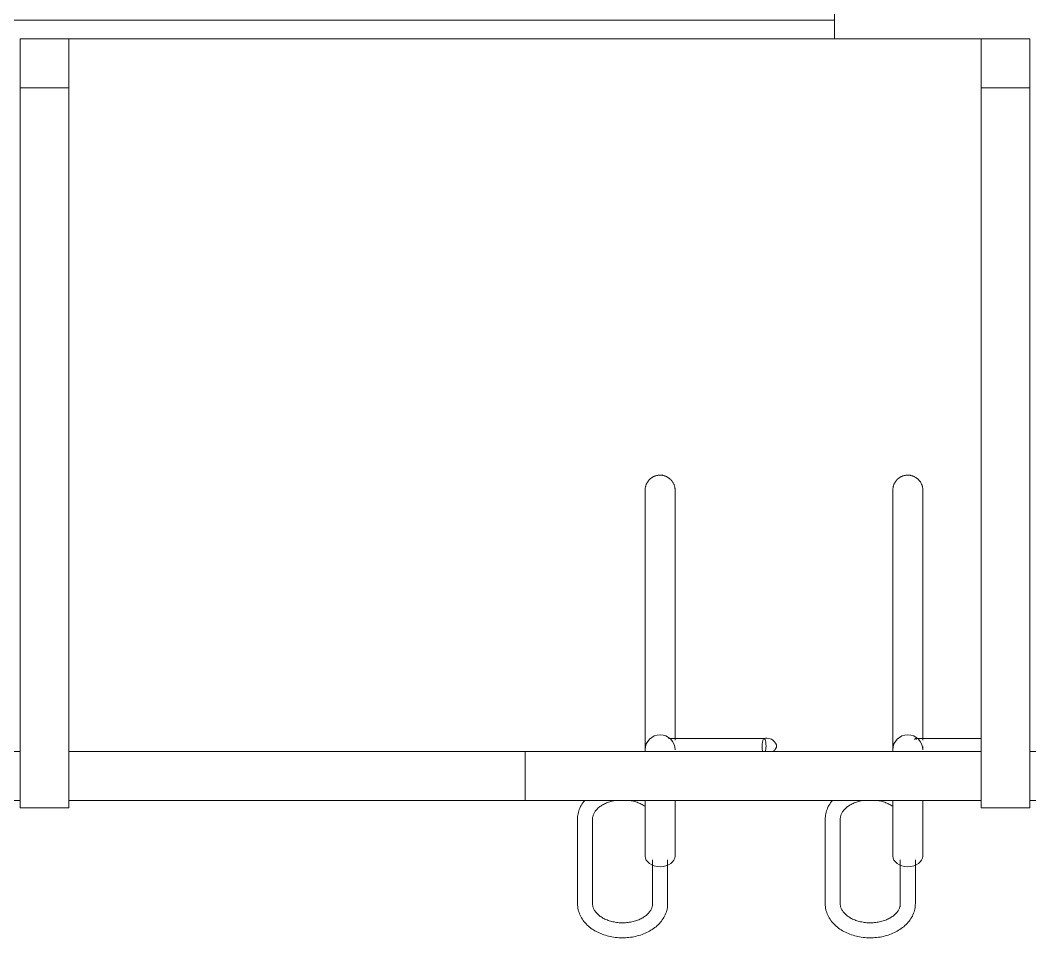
# Model space of a CAD drawing. Header units: inches. Extents: x 3268 to 7018, y 976 to 6708.
# Drawn here: x 4851.88 to 4885.5, y 3778.2 to 3808.77 of the extents above; entities that cross this region are included whole.
import ezdxf

# ---------------------------------------------------------------- set-up
doc = ezdxf.new("R2010")
doc.units = ezdxf.units.IN
doc.header["$MEASUREMENT"] = 0
for name, color, linetype, lineweight in [('A-GENM', 13, 'Continuous', 9), ('A-WALL', 113, 'Continuous', 9), ('I-WALL', 2, 'Continuous', 9), ('S-COLS', 52, 'Continuous', 9)]:
    doc.layers.add(name, color=color, linetype=linetype, lineweight=lineweight)

# ---------------------------------------------------------------- blocks, each defined once
blk = doc.blocks.new('WSP_5 Points - Structure_2022_rvt-1-Overall Retail Plan Opt 2')
at = {"layer": 'S-COLS'}
h = blk.add_hatch(dxfattribs=at)
h.set_pattern_fill('FP_8', color=256, style=0, pattern_type=2)
h.set_pattern_definition([(50, (0, 0), (110.1714, -9.6389), [11.52, -126.72]), (355, (0, 0), (-21.3124, 115.5371), [9.216, -101.376]), (100.451, (9.18, -0.8), (88.86, 105.8975), [9.79, -107.695]), (46.184, (0, 30.72), (163.9282, -25.425), [17.28, -190.08]), (96.636, (13.66, 28.6), (143.563, 149.6257), [14.686, -161.543]), (351.184, (0, 30.72), (143.5647, 149.6237), [13.824, -152.064]), (21, (15.36, 23.04), (91.6851, -61.8426), [11.52, -126.72]), (326, (15.36, 23.04), (37.3733, 111.3835), [9.216, -101.376]), (71.451, (23, 17.89), (129.0588, 49.5399), [9.79, -107.695]), (37.5, (0, 0), (1.8676, 51.13223), [5.069, -95.078, 5.069, -97.843, -101.76]), (37.5, (0, 0), (1.8676, 51.13223), [-203.059, 5.069, -96.691]), (7.5, (0, 0), (40.4072, 60.5815), [5.069, -53.606, 5.069, -92.774, -38.784]), (7.5, (0, 0), (40.4072, 60.5815), [-156.518, 5.069, -33.715]), (327.5, (-34.253, 0), (81.99473, -3.46427), [5.069, -33.331, 5.069, -114.739, -158.976]), (327.5, (-34.253, 0), (81.99473, -3.46427), [-158.208, 5.069, -153.907]), (317.5, (-49.61, 0), (89.577, 15.37635), [5.069, -44.851, 5.069, -74.496, -112.896]), (317.5, (-49.61, 0), (89.577, 15.37635), [-129.485, 5.069, -107.827])])
h.paths.add_polyline_path([(4951, 3808.149), (4951, 3838.149), (4879, 3838.149), (4879, 3808.149), (4949.798, 3808.149)])
at = {"layer": 'S-COLS', "color": 250, "lineweight": 13}
for p, q in [((4879, 3838.149), (4879, 3808.149)), ((4879, 3808.149), (4883.875, 3808.149))]:
    blk.add_line(p, q, dxfattribs=at)
blk = doc.blocks.new('Bike File Wall - as Specified-6058706-Overall Retail Plan Opt 2')
at = {"layer": 'A-GENM'}
for p, q in [((4563.875, 3806.524), (4563.875, 3808.149)), ((4565.5, 3808.149), (4563.875, 3808.149)), ((4565.5, 3808.149), (4565.5, 3806.524)), ((4563.875, 3782.524), (4563.875, 3806.524)), ((4563.875, 3806.524), (4565.5, 3806.524)), ((4565.5, 3806.524), (4565.5, 3782.524)), ((4563.875, 3784.399), (4533.5, 3784.399)), ((4580.688, 3784.399), (4565.5, 3784.399)), ((4580.688, 3784.399), (4580.688, 3782.774)), ((4563.875, 3782.774), (4533.5, 3782.774)), ((4563.875, 3782.524), (4565.5, 3782.524)), ((4580.688, 3782.774), (4565.5, 3782.774))]:
    blk.add_line(p, q, dxfattribs=at)
blk = doc.blocks.new('Bike File Wall - as Specified-V156-Overall Retail Plan Opt 2')
at = {"layer": 'A-GENM'}
for p, q in [((4883.875, 3806.524), (4883.875, 3808.149)), ((4885.5, 3808.149), (4883.875, 3808.149)), ((4885.5, 3808.149), (4885.5, 3806.524)), ((4883.875, 3782.524), (4883.875, 3806.524)), ((4883.875, 3806.524), (4885.5, 3806.524)), ((4885.5, 3806.524), (4885.5, 3782.524)), ((4872.688, 3792.234), (4872.688, 3785.34)), ((4872.688, 3792.234), (4872.688, 3784.399)), ((4873.688, 3785.34), (4873.688, 3792.234)), ((4873.688, 3784.803), (4873.688, 3792.234)), ((4880.938, 3792.234), (4880.938, 3785.34)), ((4880.938, 3792.234), (4880.938, 3784.399)), ((4881.938, 3785.34), (4881.938, 3792.234)), ((4881.938, 3784.803), (4881.938, 3792.234)), ((4876.65, 3784.836), (4873.471, 3784.836)), ((4883.875, 3784.836), (4881.696, 3784.836)), ((4868.688, 3782.774), (4868.688, 3784.399)), ((4883.875, 3784.399), (4868.688, 3784.399)), ((4915.875, 3784.399), (4885.5, 3784.399)), ((4883.875, 3782.774), (4868.688, 3782.774)), ((4872.688, 3782.774), (4872.688, 3780.92)), ((4873.688, 3780.92), (4873.688, 3782.774)), ((4880.938, 3782.774), (4880.938, 3780.92)), ((4881.938, 3780.92), (4881.938, 3782.774)), ((4883.875, 3782.524), (4885.5, 3782.524)), ((4915.875, 3782.774), (4885.5, 3782.774)), ((4870.438, 3782.158), (4870.438, 3779.329)), ((4870.938, 3779.329), (4870.938, 3782.158)), ((4878.688, 3782.158), (4878.688, 3779.329)), ((4879.188, 3779.329), (4879.188, 3782.158)), ((4872.938, 3780.791), (4872.938, 3779.329)), ((4873.438, 3779.329), (4873.438, 3780.791)), ((4881.188, 3780.791), (4881.188, 3779.329)), ((4881.688, 3779.329), (4881.688, 3780.791))]:
    blk.add_line(p, q, dxfattribs=at)
at = {"layer": 'A-GENM', "flags": 128}
for points in [[(4872.688, 3793.113), (4872.688, 3793.133), (4872.689, 3793.153), (4872.691, 3793.173), (4872.694, 3793.192), (4872.698, 3793.212), (4872.702, 3793.232), (4872.707, 3793.251), (4872.713, 3793.27), (4872.72, 3793.289), (4872.727, 3793.307), (4872.735, 3793.326), (4872.744, 3793.344), (4872.754, 3793.361), (4872.764, 3793.378), (4872.775, 3793.395), (4872.787, 3793.411), (4872.799, 3793.427), (4872.812, 3793.442), (4872.825, 3793.457), (4872.839, 3793.471), (4872.854, 3793.485), (4872.869, 3793.498), (4872.885, 3793.511), (4872.901, 3793.522), (4872.918, 3793.533), (4872.935, 3793.544), (4872.952, 3793.554), (4872.97, 3793.563), (4872.988, 3793.571), (4873.007, 3793.579), (4873.025, 3793.586), (4873.044, 3793.592), (4873.064, 3793.597), (4873.083, 3793.602), (4873.103, 3793.605), (4873.123, 3793.608), (4873.143, 3793.611), (4873.162, 3793.612), (4873.182, 3793.613), (4873.202, 3793.613), (4873.222, 3793.612), (4873.242, 3793.61), (4873.262, 3793.607), (4873.282, 3793.604), (4873.301, 3793.6), (4873.321, 3793.595), (4873.34, 3793.589), (4873.359, 3793.583), (4873.378, 3793.575), (4873.396, 3793.567), (4873.414, 3793.559), (4873.432, 3793.549), (4873.449, 3793.539), (4873.466, 3793.528), (4873.482, 3793.517), (4873.498, 3793.505), (4873.513, 3793.492), (4873.528, 3793.479), (4873.543, 3793.465), (4873.557, 3793.45), (4873.57, 3793.435), (4873.582, 3793.42), (4873.594, 3793.404), (4873.606, 3793.387), (4873.616, 3793.37), (4873.626, 3793.353), (4873.636, 3793.335), (4873.644, 3793.317), (4873.652, 3793.299), (4873.659, 3793.28), (4873.665, 3793.261), (4873.671, 3793.242), (4873.676, 3793.223), (4873.68, 3793.203), (4873.683, 3793.183), (4873.685, 3793.163), (4873.687, 3793.144), (4873.688, 3793.124), (4873.688, 3793.113)], [(4880.938, 3793.113), (4880.938, 3793.133), (4880.939, 3793.153), (4880.941, 3793.173), (4880.944, 3793.192), (4880.948, 3793.212), (4880.952, 3793.232), (4880.957, 3793.251), (4880.963, 3793.27), (4880.97, 3793.289), (4880.977, 3793.307), (4880.985, 3793.326), (4880.994, 3793.344), (4881.004, 3793.361), (4881.014, 3793.378), (4881.025, 3793.395), (4881.037, 3793.411), (4881.049, 3793.427), (4881.062, 3793.442), (4881.075, 3793.457), (4881.089, 3793.471), (4881.104, 3793.485), (4881.119, 3793.498), (4881.135, 3793.511), (4881.151, 3793.522), (4881.168, 3793.533), (4881.185, 3793.544), (4881.202, 3793.554), (4881.22, 3793.563), (4881.238, 3793.571), (4881.257, 3793.579), (4881.275, 3793.586), (4881.294, 3793.592), (4881.314, 3793.597), (4881.333, 3793.602), (4881.353, 3793.605), (4881.373, 3793.608), (4881.393, 3793.611), (4881.412, 3793.612), (4881.432, 3793.613), (4881.452, 3793.613), (4881.472, 3793.612), (4881.492, 3793.61), (4881.512, 3793.607), (4881.532, 3793.604), (4881.551, 3793.6), (4881.571, 3793.595), (4881.59, 3793.589), (4881.609, 3793.583), (4881.628, 3793.575), (4881.646, 3793.567), (4881.664, 3793.559), (4881.682, 3793.549), (4881.699, 3793.539), (4881.716, 3793.528), (4881.732, 3793.517), (4881.748, 3793.505), (4881.763, 3793.492), (4881.778, 3793.479), (4881.793, 3793.465), (4881.807, 3793.45), (4881.82, 3793.435), (4881.832, 3793.42), (4881.844, 3793.404), (4881.856, 3793.387), (4881.866, 3793.37), (4881.876, 3793.353), (4881.886, 3793.335), (4881.894, 3793.317), (4881.902, 3793.299), (4881.909, 3793.28), (4881.915, 3793.261), (4881.921, 3793.242), (4881.926, 3793.223), (4881.93, 3793.203), (4881.933, 3793.183), (4881.935, 3793.163), (4881.937, 3793.144), (4881.938, 3793.124), (4881.938, 3793.113)], [(4872.688, 3792.234), (4872.688, 3792.317), (4872.688, 3792.397), (4872.688, 3792.473), (4872.688, 3792.545), (4872.688, 3792.613), (4872.688, 3792.677), (4872.688, 3792.738), (4872.688, 3792.794), (4872.688, 3792.845), (4872.688, 3792.893), (4872.688, 3792.936), (4872.688, 3792.974), (4872.688, 3793.008), (4872.688, 3793.037), (4872.688, 3793.061), (4872.688, 3793.081), (4872.688, 3793.096), (4872.688, 3793.106), (4872.688, 3793.112), (4872.688, 3793.113)], [(4872.688, 3793.113), (4872.688, 3793.11), (4872.688, 3793.103), (4872.688, 3793.091), (4872.688, 3793.074), (4872.688, 3793.053), (4872.688, 3793.027), (4872.688, 3792.996), (4872.688, 3792.96), (4872.688, 3792.92), (4872.688, 3792.876), (4872.688, 3792.827), (4872.688, 3792.774), (4872.688, 3792.716), (4872.688, 3792.654), (4872.688, 3792.589), (4872.688, 3792.519), (4872.688, 3792.445), (4872.688, 3792.368), (4872.688, 3792.287), (4872.688, 3792.234)], [(4873.688, 3792.234), (4873.688, 3792.317), (4873.688, 3792.397), (4873.688, 3792.473), (4873.688, 3792.545), (4873.688, 3792.613), (4873.688, 3792.677), (4873.688, 3792.738), (4873.688, 3792.794), (4873.688, 3792.845), (4873.688, 3792.893), (4873.688, 3792.936), (4873.688, 3792.974), (4873.688, 3793.008), (4873.688, 3793.037), (4873.688, 3793.061), (4873.688, 3793.081), (4873.688, 3793.096), (4873.688, 3793.106), (4873.688, 3793.112), (4873.688, 3793.113)], [(4873.688, 3793.113), (4873.688, 3793.11), (4873.688, 3793.103), (4873.688, 3793.091), (4873.688, 3793.074), (4873.688, 3793.053), (4873.688, 3793.027), (4873.688, 3792.996), (4873.688, 3792.96), (4873.688, 3792.92), (4873.688, 3792.876), (4873.688, 3792.827), (4873.688, 3792.774), (4873.688, 3792.716), (4873.688, 3792.654), (4873.688, 3792.589), (4873.688, 3792.519), (4873.688, 3792.445), (4873.688, 3792.368), (4873.688, 3792.287), (4873.688, 3792.234)], [(4880.938, 3792.234), (4880.938, 3792.317), (4880.938, 3792.397), (4880.938, 3792.473), (4880.938, 3792.545), (4880.938, 3792.613), (4880.938, 3792.677), (4880.938, 3792.738), (4880.938, 3792.794), (4880.938, 3792.845), (4880.938, 3792.893), (4880.938, 3792.936), (4880.938, 3792.974), (4880.938, 3793.008), (4880.938, 3793.037), (4880.938, 3793.061), (4880.938, 3793.081), (4880.938, 3793.096), (4880.938, 3793.106), (4880.938, 3793.112), (4880.938, 3793.113)], [(4880.938, 3793.113), (4880.938, 3793.11), (4880.938, 3793.103), (4880.938, 3793.091), (4880.938, 3793.074), (4880.938, 3793.053), (4880.938, 3793.027), (4880.938, 3792.996), (4880.938, 3792.96), (4880.938, 3792.92), (4880.938, 3792.876), (4880.938, 3792.827), (4880.938, 3792.774), (4880.938, 3792.716), (4880.938, 3792.654), (4880.938, 3792.589), (4880.938, 3792.519), (4880.938, 3792.445), (4880.938, 3792.368), (4880.938, 3792.287), (4880.938, 3792.234)], [(4881.938, 3792.234), (4881.938, 3792.317), (4881.938, 3792.397), (4881.938, 3792.473), (4881.938, 3792.545), (4881.938, 3792.613), (4881.938, 3792.677), (4881.938, 3792.738), (4881.938, 3792.794), (4881.938, 3792.845), (4881.938, 3792.893), (4881.938, 3792.936), (4881.938, 3792.974), (4881.938, 3793.008), (4881.938, 3793.037), (4881.938, 3793.061), (4881.938, 3793.081), (4881.938, 3793.096), (4881.938, 3793.106), (4881.938, 3793.112), (4881.938, 3793.113)], [(4881.938, 3793.113), (4881.938, 3793.11), (4881.938, 3793.103), (4881.938, 3793.091), (4881.938, 3793.074), (4881.938, 3793.053), (4881.938, 3793.027), (4881.938, 3792.996), (4881.938, 3792.96), (4881.938, 3792.92), (4881.938, 3792.876), (4881.938, 3792.827), (4881.938, 3792.774), (4881.938, 3792.716), (4881.938, 3792.654), (4881.938, 3792.589), (4881.938, 3792.519), (4881.938, 3792.445), (4881.938, 3792.368), (4881.938, 3792.287), (4881.938, 3792.234)], [(4872.688, 3784.521), (4872.688, 3784.547), (4872.688, 3784.578), (4872.688, 3784.613), (4872.688, 3784.653), (4872.688, 3784.698), (4872.688, 3784.747), (4872.688, 3784.8), (4872.688, 3784.858), (4872.688, 3784.919), (4872.688, 3784.985), (4872.688, 3785.055), (4872.688, 3785.128), (4872.688, 3785.206), (4872.688, 3785.287), (4872.688, 3785.34)], [(4873.688, 3785.34), (4873.688, 3785.257), (4873.688, 3785.177), (4873.688, 3785.101), (4873.688, 3785.029), (4873.688, 3784.961), (4873.688, 3784.896), (4873.688, 3784.836), (4873.688, 3784.78)], [(4880.938, 3784.698), (4880.938, 3784.747), (4880.938, 3784.8), (4880.938, 3784.858), (4880.938, 3784.919), (4880.938, 3784.985), (4880.938, 3785.055), (4880.938, 3785.128), (4880.938, 3785.206), (4880.938, 3785.287), (4880.938, 3785.34)], [(4881.938, 3785.34), (4881.938, 3785.257), (4881.938, 3785.177), (4881.938, 3785.101), (4881.938, 3785.029), (4881.938, 3784.961), (4881.938, 3784.896), (4881.938, 3784.836), (4881.938, 3784.78)], [(4876.646, 3784.835), (4876.696, 3784.846), (4876.75, 3784.848), (4876.802, 3784.842), (4876.851, 3784.83), (4876.893, 3784.812), (4876.929, 3784.792), (4876.957, 3784.77), (4876.98, 3784.75), (4876.998, 3784.731), (4877.013, 3784.713), (4877.024, 3784.698), (4877.033, 3784.684), (4877.04, 3784.671), (4877.045, 3784.66), (4877.05, 3784.65), (4877.054, 3784.642), (4877.057, 3784.634), (4877.059, 3784.627), (4877.061, 3784.622), (4877.062, 3784.616), (4877.064, 3784.612), (4877.065, 3784.608), (4877.066, 3784.604), (4877.066, 3784.601), (4877.067, 3784.598), (4877.067, 3784.596), (4877.068, 3784.594), (4877.068, 3784.593), (4877.068, 3784.591), (4877.068, 3784.59), (4877.068, 3784.589), (4877.068, 3784.588), (4877.068, 3784.588), (4877.069, 3784.587), (4877.069, 3784.587)], [(4876.957, 3784.402), (4876.98, 3784.422), (4876.998, 3784.441), (4877.013, 3784.459), (4877.024, 3784.474), (4877.033, 3784.488), (4877.04, 3784.501), (4877.045, 3784.512), (4877.05, 3784.522), (4877.054, 3784.53), (4877.057, 3784.538), (4877.059, 3784.545), (4877.061, 3784.551), (4877.062, 3784.556), (4877.064, 3784.56), (4877.065, 3784.564), (4877.066, 3784.568), (4877.066, 3784.571), (4877.067, 3784.574), (4877.067, 3784.576), (4877.068, 3784.578), (4877.068, 3784.58), (4877.068, 3784.581), (4877.068, 3784.582), (4877.068, 3784.583), (4877.068, 3784.584), (4877.068, 3784.585), (4877.069, 3784.585), (4877.069, 3784.585)], [(4881.938, 3784.566), (4881.938, 3784.537), (4881.938, 3784.512)], [(4872.693, 3784.391), (4872.69, 3784.41), (4872.689, 3784.43), (4872.688, 3784.45), (4872.688, 3784.461)], [(4870.676, 3782.775), (4870.644, 3782.736), (4870.614, 3782.695), (4870.586, 3782.653), (4870.56, 3782.61), (4870.537, 3782.566), (4870.515, 3782.521), (4870.497, 3782.475), (4870.48, 3782.428), (4870.466, 3782.38), (4870.455, 3782.332), (4870.447, 3782.283), (4870.441, 3782.234), (4870.438, 3782.184), (4870.438, 3782.158)], [(4870.938, 3782.158), (4870.938, 3782.179), (4870.94, 3782.2), (4870.943, 3782.222), (4870.948, 3782.243), (4870.953, 3782.264), (4870.96, 3782.286), (4870.968, 3782.308), (4870.978, 3782.33), (4870.989, 3782.352), (4871.001, 3782.374), (4871.015, 3782.396), (4871.03, 3782.418), (4871.047, 3782.44), (4871.066, 3782.461), (4871.086, 3782.483), (4871.107, 3782.504), (4871.13, 3782.525), (4871.155, 3782.546), (4871.181, 3782.566), (4871.208, 3782.586), (4871.237, 3782.605), (4871.268, 3782.623), (4871.299, 3782.641), (4871.332, 3782.658), (4871.366, 3782.674), (4871.401, 3782.689), (4871.437, 3782.703), (4871.474, 3782.717), (4871.512, 3782.729), (4871.551, 3782.741), (4871.591, 3782.751), (4871.631, 3782.76), (4871.672, 3782.768), (4871.714, 3782.775)], [(4872.181, 3782.772), (4872.222, 3782.764), (4872.263, 3782.756), (4872.303, 3782.746), (4872.343, 3782.735), (4872.381, 3782.724), (4872.419, 3782.711), (4872.455, 3782.697), (4872.491, 3782.682), (4872.526, 3782.667), (4872.559, 3782.65), (4872.591, 3782.633), (4872.622, 3782.615), (4872.652, 3782.596), (4872.68, 3782.577)], [(4878.926, 3782.775), (4878.894, 3782.736), (4878.864, 3782.695), (4878.836, 3782.653), (4878.81, 3782.61), (4878.787, 3782.566), (4878.765, 3782.521), (4878.747, 3782.475), (4878.73, 3782.428), (4878.716, 3782.38), (4878.705, 3782.332), (4878.697, 3782.283), (4878.691, 3782.234), (4878.688, 3782.184), (4878.688, 3782.158)], [(4879.188, 3782.158), (4879.188, 3782.179), (4879.19, 3782.2), (4879.193, 3782.222), (4879.198, 3782.243), (4879.203, 3782.264), (4879.21, 3782.286), (4879.218, 3782.308), (4879.228, 3782.33), (4879.239, 3782.352), (4879.251, 3782.374), (4879.265, 3782.396), (4879.28, 3782.418), (4879.297, 3782.44), (4879.316, 3782.461), (4879.336, 3782.483), (4879.357, 3782.504), (4879.38, 3782.525), (4879.405, 3782.546), (4879.431, 3782.566), (4879.458, 3782.586), (4879.487, 3782.605), (4879.518, 3782.623), (4879.549, 3782.641), (4879.582, 3782.658), (4879.616, 3782.674), (4879.651, 3782.689), (4879.687, 3782.703), (4879.724, 3782.717), (4879.762, 3782.729), (4879.801, 3782.741), (4879.841, 3782.751), (4879.881, 3782.76), (4879.922, 3782.768), (4879.964, 3782.775)], [(4880.431, 3782.772), (4880.472, 3782.764), (4880.513, 3782.756), (4880.553, 3782.746), (4880.593, 3782.735), (4880.631, 3782.724), (4880.669, 3782.711), (4880.705, 3782.697), (4880.741, 3782.682), (4880.776, 3782.667), (4880.809, 3782.65), (4880.841, 3782.633), (4880.872, 3782.615), (4880.902, 3782.596), (4880.93, 3782.577)], [(4870.438, 3779.329), (4870.439, 3779.28), (4870.443, 3779.231), (4870.45, 3779.182), (4870.46, 3779.133), (4870.472, 3779.085), (4870.487, 3779.037), (4870.505, 3778.991), (4870.525, 3778.945), (4870.547, 3778.901), (4870.572, 3778.857), (4870.599, 3778.814), (4870.628, 3778.773), (4870.659, 3778.733), (4870.692, 3778.694), (4870.727, 3778.656), (4870.763, 3778.62), (4870.801, 3778.585), (4870.841, 3778.552), (4870.883, 3778.52), (4870.925, 3778.489), (4870.97, 3778.46), (4871.015, 3778.432), (4871.062, 3778.406), (4871.11, 3778.381), (4871.159, 3778.358), (4871.209, 3778.336), (4871.26, 3778.316), (4871.312, 3778.297), (4871.365, 3778.28), (4871.419, 3778.264), (4871.473, 3778.25), (4871.528, 3778.238), (4871.583, 3778.227), (4871.639, 3778.218), (4871.695, 3778.21), (4871.752, 3778.204), (4871.808, 3778.2), (4871.865, 3778.197), (4871.922, 3778.196), (4871.98, 3778.196), (4872.037, 3778.198), (4872.093, 3778.201), (4872.15, 3778.207), (4872.206, 3778.214), (4872.263, 3778.222), (4872.318, 3778.232), (4872.373, 3778.244), (4872.428, 3778.257), (4872.482, 3778.271), (4872.535, 3778.288), (4872.587, 3778.306), (4872.639, 3778.325), (4872.69, 3778.346), (4872.739, 3778.368), (4872.788, 3778.392), (4872.835, 3778.418), (4872.882, 3778.445), (4872.927, 3778.473), (4872.97, 3778.503), (4873.012, 3778.534), (4873.053, 3778.567), (4873.092, 3778.601), (4873.13, 3778.637), (4873.165, 3778.674), (4873.199, 3778.712), (4873.231, 3778.751), (4873.261, 3778.792), (4873.29, 3778.834), (4873.315, 3778.877), (4873.339, 3778.921), (4873.36, 3778.966), (4873.379, 3779.012), (4873.395, 3779.059), (4873.409, 3779.107), (4873.42, 3779.155), (4873.429, 3779.204), (4873.435, 3779.253), (4873.437, 3779.303), (4873.438, 3779.329)], [(4872.938, 3779.329), (4872.937, 3779.308), (4872.935, 3779.287), (4872.932, 3779.266), (4872.928, 3779.244), (4872.923, 3779.223), (4872.916, 3779.201), (4872.908, 3779.179), (4872.898, 3779.157), (4872.887, 3779.135), (4872.875, 3779.113), (4872.861, 3779.091), (4872.845, 3779.069), (4872.828, 3779.047), (4872.81, 3779.026), (4872.79, 3779.004), (4872.768, 3778.983), (4872.745, 3778.962), (4872.721, 3778.941), (4872.695, 3778.921), (4872.667, 3778.901), (4872.638, 3778.882), (4872.608, 3778.864), (4872.577, 3778.846), (4872.544, 3778.829), (4872.51, 3778.813), (4872.475, 3778.798), (4872.439, 3778.784), (4872.401, 3778.77), (4872.363, 3778.758), (4872.325, 3778.747), (4872.285, 3778.736), (4872.244, 3778.727), (4872.203, 3778.719), (4872.162, 3778.712), (4872.12, 3778.706), (4872.078, 3778.702), (4872.035, 3778.699), (4871.992, 3778.696), (4871.949, 3778.696), (4871.907, 3778.696), (4871.864, 3778.697), (4871.821, 3778.7), (4871.778, 3778.704), (4871.736, 3778.709), (4871.695, 3778.715), (4871.653, 3778.723), (4871.613, 3778.731), (4871.572, 3778.741), (4871.533, 3778.752), (4871.495, 3778.763), (4871.457, 3778.776), (4871.42, 3778.79), (4871.385, 3778.805), (4871.35, 3778.821), (4871.317, 3778.837), (4871.284, 3778.854), (4871.253, 3778.872), (4871.224, 3778.891), (4871.196, 3778.91), (4871.169, 3778.93), (4871.144, 3778.951), (4871.12, 3778.971), (4871.097, 3778.993), (4871.076, 3779.014), (4871.057, 3779.036), (4871.039, 3779.058), (4871.023, 3779.08), (4871.008, 3779.102), (4870.995, 3779.124), (4870.983, 3779.146), (4870.973, 3779.167), (4870.964, 3779.189), (4870.957, 3779.211), (4870.95, 3779.233), (4870.945, 3779.254), (4870.942, 3779.275), (4870.939, 3779.297), (4870.938, 3779.318), (4870.938, 3779.329)], [(4878.688, 3779.329), (4878.689, 3779.28), (4878.693, 3779.231), (4878.7, 3779.182), (4878.71, 3779.133), (4878.722, 3779.085), (4878.737, 3779.037), (4878.755, 3778.991), (4878.775, 3778.945), (4878.797, 3778.901), (4878.822, 3778.857), (4878.849, 3778.814), (4878.878, 3778.773), (4878.909, 3778.733), (4878.942, 3778.694), (4878.977, 3778.656), (4879.013, 3778.62), (4879.051, 3778.585), (4879.091, 3778.552), (4879.133, 3778.52), (4879.175, 3778.489), (4879.22, 3778.46), (4879.265, 3778.432), (4879.312, 3778.406), (4879.36, 3778.381), (4879.409, 3778.358), (4879.459, 3778.336), (4879.51, 3778.316), (4879.562, 3778.297), (4879.615, 3778.28), (4879.669, 3778.264), (4879.723, 3778.25), (4879.778, 3778.238), (4879.833, 3778.227), (4879.889, 3778.218), (4879.945, 3778.21), (4880.002, 3778.204), (4880.058, 3778.2), (4880.115, 3778.197), (4880.172, 3778.196), (4880.23, 3778.196), (4880.287, 3778.198), (4880.343, 3778.201), (4880.4, 3778.207), (4880.456, 3778.214), (4880.513, 3778.222), (4880.568, 3778.232), (4880.623, 3778.244), (4880.678, 3778.257), (4880.732, 3778.271), (4880.785, 3778.288), (4880.837, 3778.306), (4880.889, 3778.325), (4880.94, 3778.346), (4880.989, 3778.368), (4881.038, 3778.392), (4881.085, 3778.418), (4881.132, 3778.445), (4881.177, 3778.473), (4881.22, 3778.503), (4881.262, 3778.534), (4881.303, 3778.567), (4881.342, 3778.601), (4881.38, 3778.637), (4881.415, 3778.674), (4881.449, 3778.712), (4881.481, 3778.751), (4881.511, 3778.792), (4881.54, 3778.834), (4881.565, 3778.877), (4881.589, 3778.921), (4881.61, 3778.966), (4881.629, 3779.012), (4881.645, 3779.059), (4881.659, 3779.107), (4881.67, 3779.155), (4881.679, 3779.204), (4881.685, 3779.253), (4881.687, 3779.303), (4881.688, 3779.329)], [(4881.188, 3779.329), (4881.187, 3779.308), (4881.185, 3779.287), (4881.182, 3779.266), (4881.178, 3779.244), (4881.173, 3779.223), (4881.166, 3779.201), (4881.158, 3779.179), (4881.148, 3779.157), (4881.137, 3779.135), (4881.125, 3779.113), (4881.111, 3779.091), (4881.095, 3779.069), (4881.078, 3779.047), (4881.06, 3779.026), (4881.04, 3779.004), (4881.018, 3778.983), (4880.995, 3778.962), (4880.971, 3778.941), (4880.945, 3778.921), (4880.917, 3778.901), (4880.888, 3778.882), (4880.858, 3778.864), (4880.827, 3778.846), (4880.794, 3778.829), (4880.76, 3778.813), (4880.725, 3778.798), (4880.689, 3778.784), (4880.651, 3778.77), (4880.613, 3778.758), (4880.575, 3778.747), (4880.535, 3778.736), (4880.494, 3778.727), (4880.453, 3778.719), (4880.412, 3778.712), (4880.37, 3778.706), (4880.328, 3778.702), (4880.285, 3778.699), (4880.242, 3778.696), (4880.199, 3778.696), (4880.157, 3778.696), (4880.114, 3778.697), (4880.071, 3778.7), (4880.028, 3778.704), (4879.986, 3778.709), (4879.945, 3778.715), (4879.903, 3778.723), (4879.863, 3778.731), (4879.822, 3778.741), (4879.783, 3778.752), (4879.745, 3778.763), (4879.707, 3778.776), (4879.67, 3778.79), (4879.635, 3778.805), (4879.6, 3778.821), (4879.567, 3778.837), (4879.534, 3778.854), (4879.503, 3778.872), (4879.474, 3778.891), (4879.446, 3778.91), (4879.419, 3778.93), (4879.394, 3778.951), (4879.37, 3778.971), (4879.347, 3778.993), (4879.326, 3779.014), (4879.307, 3779.036), (4879.289, 3779.058), (4879.273, 3779.08), (4879.258, 3779.102), (4879.245, 3779.124), (4879.233, 3779.146), (4879.223, 3779.167), (4879.214, 3779.189), (4879.207, 3779.211), (4879.2, 3779.233), (4879.195, 3779.254), (4879.192, 3779.275), (4879.189, 3779.297), (4879.188, 3779.318), (4879.188, 3779.329)]]:
    blk.add_lwpolyline(points, dxfattribs=at)
at = {"layer": 'A-GENM'}
for centre in [(4873.188, 3784.461), (4881.438, 3784.461)]:
    blk.add_arc(centre, 0.5, 0, 180, dxfattribs=at)
for centre, major_axis, ratio, start_param, end_param in [((4876.65, 3784.586), (0, 0.25), 0.258819, 4.712389, 7.853982), ((4881.696, 3784.586), (0, 0.25), 0.258819, 5.759587, 6.806784), ((4876.65, 3784.586), (0, 0.25), 0.258819, 1.570796, 2.477696), ((4876.65, 3784.586), (0, 0.25), 0.258819, 3.805489, 4.712389), ((4873.188, 3780.92), (0.5, 0), 0.707107, 3.141593, 6.283185), ((4881.438, 3780.92), (0.5, 0), 0.707107, 3.141593, 6.283185)]:
    blk.add_ellipse(centre, major_axis=major_axis, ratio=ratio, start_param=start_param, end_param=end_param, dxfattribs=at)

msp = doc.modelspace()

# ---------------------------------------------------------------- block references
at = {"lineweight": 5}
msp.add_blockref('WSP_5 Points - Structure_2022_rvt-1-Overall Retail Plan Opt 2', (0, 0), dxfattribs=at)

# ---------------------------------------------------------------- next in the draw order: linework, layer by layer
at = {"layer": 'A-WALL'}
msp.add_line((4879, 3808.774), (4772.625, 3808.774), dxfattribs=at)
at = {"layer": 'I-WALL', "lineweight": 15}
for p, q in [((4879, 3808.149), (4879, 3815.399)), ((4853.5, 3808.149), (4879, 3808.149))]:
    msp.add_line(p, q, dxfattribs=at)

# ---------------------------------------------------------------- next in the draw order: block references
at = {"layer": 'A-GENM'}
for name, p in [('Bike File Wall - as Specified-6058706-Overall Retail Plan Opt 2', (288, 0)), ('Bike File Wall - as Specified-V156-Overall Retail Plan Opt 2', (0, 0))]:
    msp.add_blockref(name, p, dxfattribs=at)

doc.saveas('drawing.dxf')
